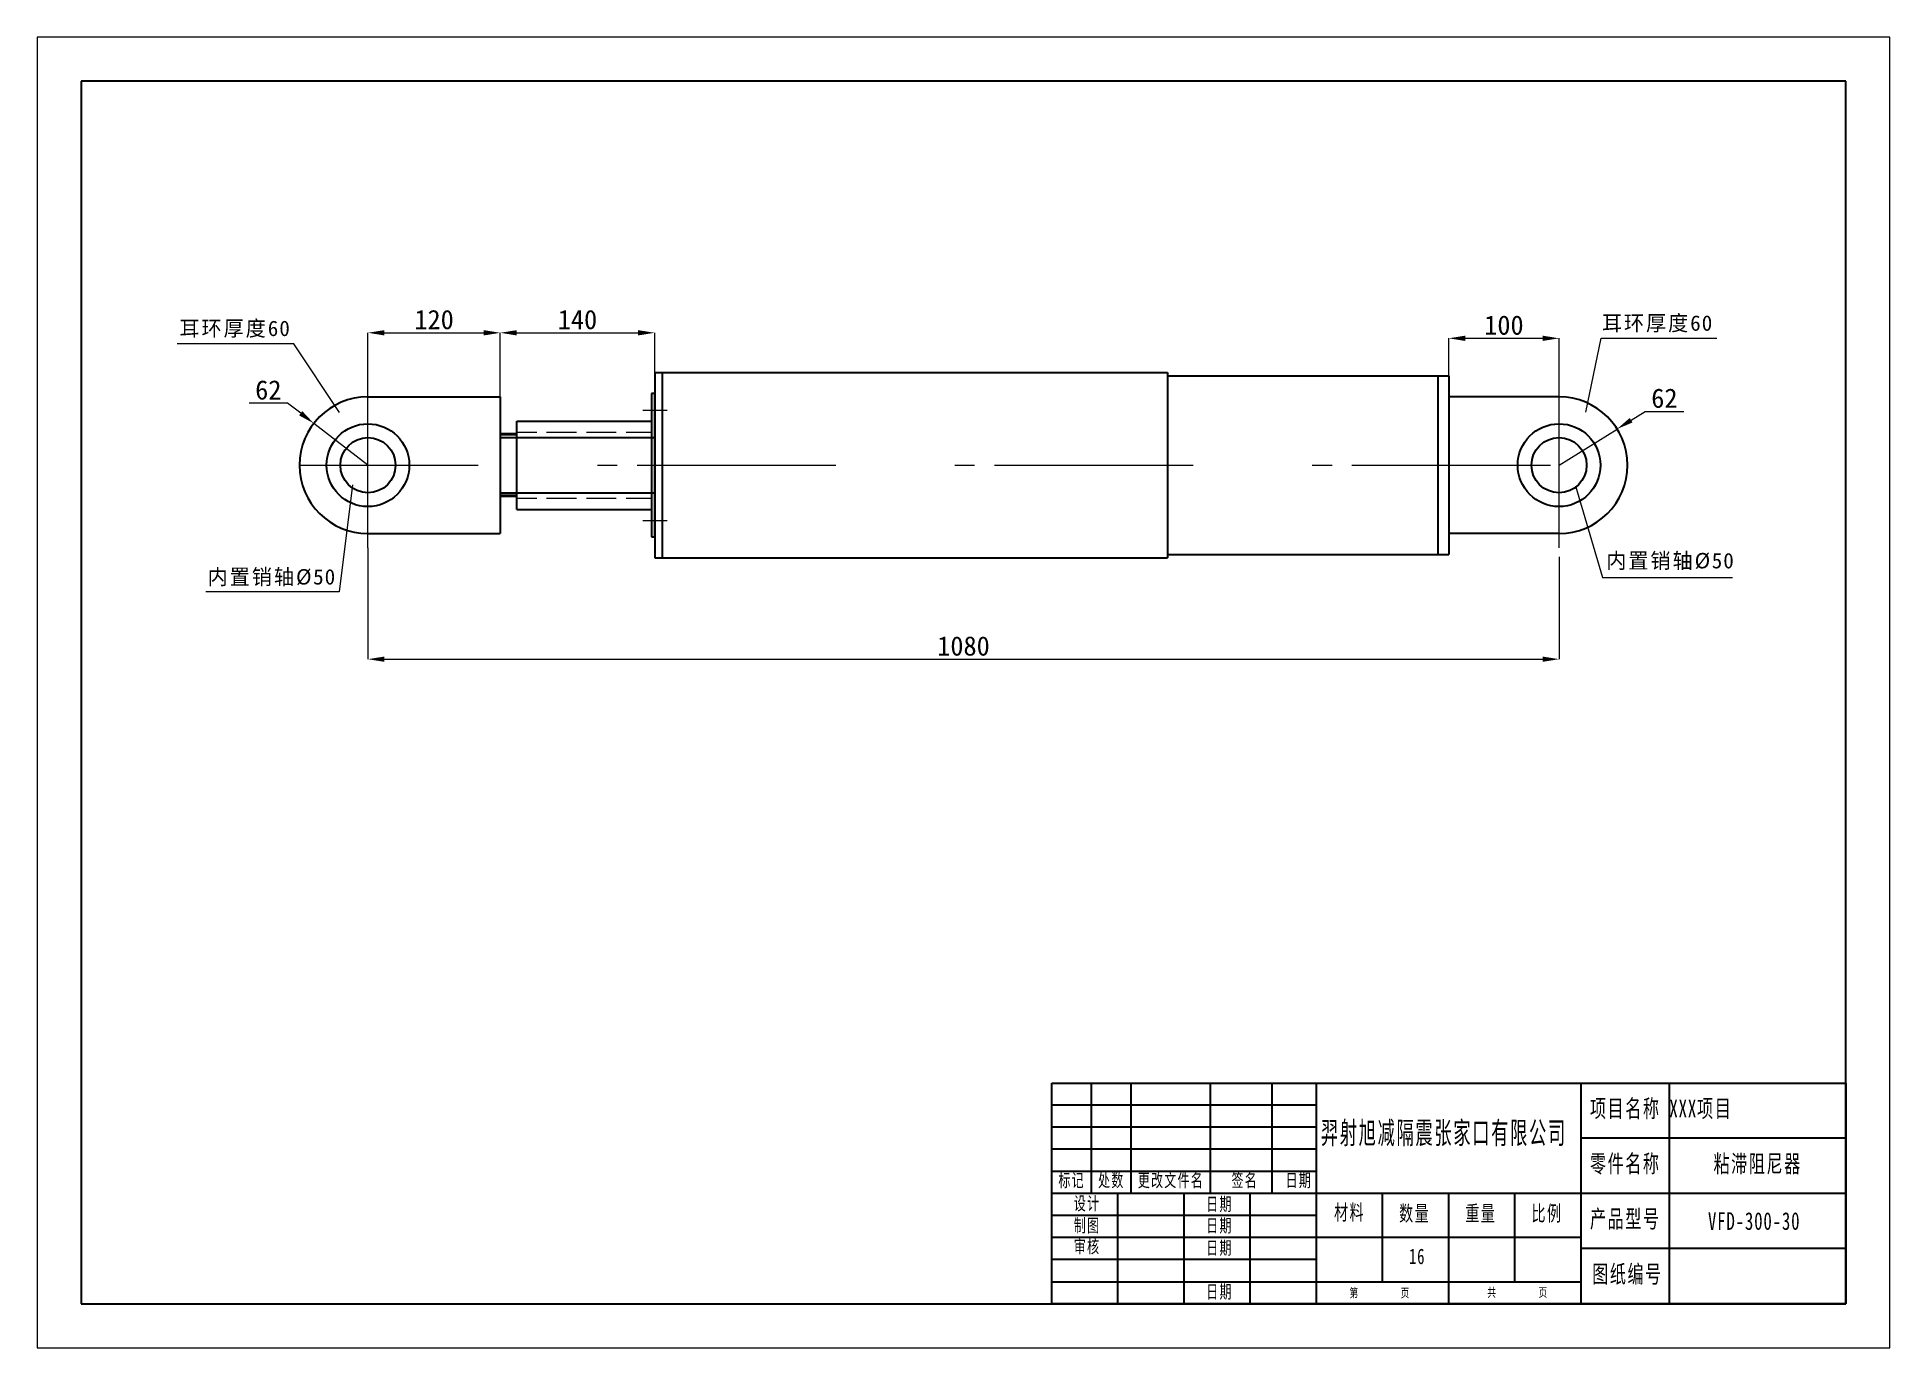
# Model space of a CAD drawing. Header units: millimetres. Extents: x -775 to 905, y -800 to 388.
import ezdxf

# ---------------------------------------------------------------- set-up
doc = ezdxf.new("R2010")
doc.units = ezdxf.units.MM
doc.linetypes.add('点画线', pattern=[324, 162, -108, 18, -18, 18, 0])
doc.linetypes.add('虚线', pattern=[36, 18, -9, 9, 0])
doc.layers.get('0').update_dxf_attribs({"lineweight": 18})
for name, color, linetype, lineweight in [('中心线层', 1, '点画线', 18), ('尺寸线层', 3, 'Continuous', 18), ('粗实线层', 7, 'Continuous', 35), ('细实线层', 7, 'Continuous', 18), ('虚线层', 6, '虚线', 18)]:
    doc.layers.add(name, color=color, linetype=linetype, lineweight=lineweight)
doc.dimstyles.new('CUSTOM_DIMSTYLE', dxfattribs={"dimscale": 5, "dimtxt": 3.5, "dimasz": 3, "dimexe": 1.25, "dimexo": 0, "dimtad": 1, "dimdsep": 46, "dimtxsty": 'Standard', "dimcen": 2.5, "dimdle": 6, "dimclrd": 3, "dimadec": 3, "dimazin": 3, "dimtfac": 1, "dimtmove": 0, "dimatfit": 3, "dimfxl": 1, "dimtolj": 1, "dimarcsym": 0})

# ---------------------------------------------------------------- blocks, each defined once
blk = doc.blocks.new('$CAXA_FRAME_13B17AC1$')
at = {"layer": '粗实线层'}
for p, q in [((-800, 554), (-800, -554)), ((800, 554), (-800, 554)), ((800, -554), (800, 554)), ((-800, -554), (800, -554))]:
    blk.add_line(p, q, dxfattribs=at)
at = {"layer": '细实线层'}
for p, q in [((840, 594), (-840, 594)), ((-840, 594), (-840, -594)), ((840, -594), (840, 594)), ((-840, -594), (840, -594))]:
    blk.add_line(p, q, dxfattribs=at)
blk = doc.blocks.new('_CLOSEDFILLED')
at = {"linetype": 'ByBlock'}
blk.add_hatch(color=0, dxfattribs=at).paths.add_polyline_path([(-1, 0.16), (0, 0), (-1, -0.16)], flags=0)
blk = doc.blocks.new('*X3')
at = {"layer": '尺寸线层', "color": 3, "lineweight": 0}
for p, q in [((-547.8, 56.2), (-582.8, 56.2)), ((-535.9, 47.1), (-547.8, 56.2)), ((-475, 0), (-524.1, 37.9))]:
    blk.add_line(p, q, dxfattribs=at)
at = {"layer": '尺寸线层', "color": 3, "xscale": 15, "yscale": 15, "rotation": 322.314}
blk.add_blockref('_CLOSEDFILLED', (-524.1, 37.9), dxfattribs=at)
at = {"layer": '尺寸线层', "insert": (-565.3, 68.1), "char_height": 17.5, "width": 44.581, "attachment_point": 5}
blk.add_mtext('62', dxfattribs=at)
blk = doc.blocks.new('*X5')
at = {"layer": '尺寸线层', "color": 3, "lineweight": 0}
for p, q in [((670.3, 40.8), (683, 48.7)), ((683, 48.7), (718, 48.7)), ((605, 0), (657.6, 32.8))]:
    blk.add_line(p, q, dxfattribs=at)
at = {"layer": '尺寸线层', "color": 3, "xscale": 15, "yscale": 15, "rotation": 211.969}
blk.add_blockref('_CLOSEDFILLED', (657.6, 32.8), dxfattribs=at)
at = {"layer": '尺寸线层', "insert": (700.5, 60.6), "char_height": 17.5, "width": 44.581, "attachment_point": 5}
blk.add_mtext('62', dxfattribs=at)
blk = doc.blocks.new('*X6')
at = {"layer": '尺寸线层'}
for p, q in [((-475, 72), (-475, 120)), ((-355, 62), (-355, 120))]:
    blk.add_line(p, q, dxfattribs=at)
at = {"layer": '尺寸线层', "color": 3, "lineweight": 0}
blk.add_line((-460, 120), (-370, 120), dxfattribs=at)
at = {"layer": '尺寸线层', "color": 3, "xscale": 15, "yscale": 15, "rotation": 180}
blk.add_blockref('_CLOSEDFILLED', (-475, 120), dxfattribs=at)
at = {"layer": '尺寸线层', "color": 3, "xscale": 15, "yscale": 15}
blk.add_blockref('_CLOSEDFILLED', (-355, 120), dxfattribs=at)
at = {"layer": '尺寸线层', "insert": (-415, 131.875), "char_height": 17.5, "width": 66.87151, "attachment_point": 5}
blk.add_mtext('120', dxfattribs=at)
blk = doc.blocks.new('*X7')
at = {"layer": '尺寸线层'}
for p, q in [((505, 0), (505, 115)), ((605, 0), (605, 115))]:
    blk.add_line(p, q, dxfattribs=at)
at = {"layer": '尺寸线层', "color": 3, "lineweight": 0}
blk.add_line((520, 115), (590, 115), dxfattribs=at)
at = {"layer": '尺寸线层', "color": 3, "xscale": 15, "yscale": 15, "rotation": 180}
blk.add_blockref('_CLOSEDFILLED', (505, 115), dxfattribs=at)
at = {"layer": '尺寸线层', "color": 3, "xscale": 15, "yscale": 15}
blk.add_blockref('_CLOSEDFILLED', (605, 115), dxfattribs=at)
at = {"layer": '尺寸线层', "insert": (555, 126.875), "char_height": 17.5, "width": 66.87151, "attachment_point": 5}
blk.add_mtext('100', dxfattribs=at)
blk = doc.blocks.new('*X8')
at = {"layer": '尺寸线层'}
for p, q in [((-355, 62), (-355, 120)), ((-215, 84), (-215, 120))]:
    blk.add_line(p, q, dxfattribs=at)
at = {"layer": '尺寸线层', "color": 3, "lineweight": 0}
blk.add_line((-340, 120), (-230, 120), dxfattribs=at)
at = {"layer": '尺寸线层', "color": 3, "xscale": 15, "yscale": 15, "rotation": 180}
blk.add_blockref('_CLOSEDFILLED', (-355, 120), dxfattribs=at)
at = {"layer": '尺寸线层', "color": 3, "xscale": 15, "yscale": 15}
blk.add_blockref('_CLOSEDFILLED', (-215, 120), dxfattribs=at)
at = {"layer": '尺寸线层', "insert": (-285, 131.875), "char_height": 17.5, "width": 66.87151, "attachment_point": 5}
blk.add_mtext('140', dxfattribs=at)
blk = doc.blocks.new('*X9')
at = {"layer": '尺寸线层'}
for p, q in [((-475, -75), (-475, -175.807)), ((605, -83), (605, -175.807))]:
    blk.add_line(p, q, dxfattribs=at)
at = {"layer": '尺寸线层', "color": 3, "lineweight": 0}
blk.add_line((-460, -175.807), (590, -175.807), dxfattribs=at)
at = {"layer": '尺寸线层', "color": 3, "xscale": 15, "yscale": 15, "rotation": 180}
blk.add_blockref('_CLOSEDFILLED', (-475, -175.807), dxfattribs=at)
at = {"layer": '尺寸线层', "color": 3, "xscale": 15, "yscale": 15}
blk.add_blockref('_CLOSEDFILLED', (605, -175.807), dxfattribs=at)
at = {"layer": '尺寸线层', "insert": (65, -163.932), "char_height": 17.5, "width": 91.89944, "attachment_point": 5}
blk.add_mtext('1080', dxfattribs=at)
blk = doc.blocks.new('*X10')
at = {"layer": '尺寸线层', "color": 0}
for p, q in [((0, 0), (-103.072, 0)), ((2.679, 0), (0, 0)), ((0, 0), (0, 0))]:
    blk.add_line(p, q, dxfattribs=at)
at = {"layer": '尺寸线层', "color": 0, "linetype": 'Continuous'}
blk.add_line((44.159, -62.107), (2.679, 0), dxfattribs=at)
at = {"layer": '尺寸线层', "color": 0, "insert": (-100.891, 21.027), "char_height": 14, "width": 206.32402, "attachment_point": 1}
blk.add_mtext('{\\T1.1;耳环厚度60}', dxfattribs=at)
blk = doc.blocks.new('*X11')
at = {"layer": '尺寸线层', "color": 0, "linetype": 'Continuous'}
blk.add_line((23.4, 96.935), (11.589, 0), dxfattribs=at)
at = {"layer": '尺寸线层', "color": 0}
for p, q in [((0, 0), (-109.383, 0)), ((11.589, 0), (0, 0)), ((0, 0), (0, 0))]:
    blk.add_line(p, q, dxfattribs=at)
at = {"layer": '尺寸线层', "color": 0, "insert": (-107.787, 20.586), "char_height": 14, "width": 233.97989, "attachment_point": 1}
blk.add_mtext('{\\T1.1;内置销轴%%C50}', dxfattribs=at)
blk = doc.blocks.new('*X12')
at = {"layer": '尺寸线层', "color": 0, "linetype": 'Continuous'}
blk.add_line((-22.182, -66.953), (-8.191, 0), dxfattribs=at)
at = {"layer": '尺寸线层', "color": 0}
for p, q in [((-8.191, 0), (0, 0)), ((0, 0), (96.62, 0)), ((0, 0), (0, 0))]:
    blk.add_line(p, q, dxfattribs=at)
at = {"layer": '尺寸线层', "color": 0, "insert": (-7.614, 20.834), "char_height": 14, "width": 206.32402, "attachment_point": 1}
blk.add_mtext('{\\T1.1;耳环厚度60}', dxfattribs=at)
blk = doc.blocks.new('*X13')
at = {"layer": '尺寸线层', "color": 0, "linetype": 'Continuous'}
blk.add_line((-31.406, 82.942), (-6.927, 0), dxfattribs=at)
at = {"layer": '尺寸线层', "color": 0}
for p, q in [((-6.927, 0), (0, 0)), ((0, 0), (110.942, 0)), ((0, 0), (0, 0))]:
    blk.add_line(p, q, dxfattribs=at)
at = {"layer": '尺寸线层', "color": 0, "insert": (-3.629, 22.175), "char_height": 14, "width": 233.97989, "attachment_point": 1}
blk.add_mtext('{\\T1.1;内置销轴%%C50}', dxfattribs=at)
blk = doc.blocks.new('表格')
at = {"layer": '粗实线层'}
for p, q in [((-720, 200), (0, 200)), ((-720, 0), (-720, 200)), ((-684, 100), (-684, 200)), ((-648, 100), (-648, 200)), ((-576, 100), (-576, 200)), ((-520, 100), (-520, 200)), ((-480, 0), (-480, 200)), ((-240, 0), (-240, 200)), ((-160, 0), (-160, 200)), ((0, 200), (0, 0)), ((-480, 180), (-720, 180)), ((-480, 160), (-720, 160)), ((-480, 140), (-720, 140)), ((0, 150), (-240, 150)), ((-480, 120), (-720, 120)), ((-240, 100), (-720, 100)), ((-660, 0), (-660, 100)), ((-600, 0), (-600, 100)), ((-540, 0), (-540, 100)), ((-420, 20), (-420, 100)), ((-360, 0), (-360, 100)), ((-300, 20), (-300, 100)), ((0, 100), (-240, 100)), ((-480, 80), (-720, 80)), ((-240, 60), (-720, 60)), ((-480, 40), (-720, 40)), ((0, 50), (-240, 50)), ((-720, 20), (-240, 20)), ((0, 0), (-720, 0))]:
    blk.add_line(p, q, dxfattribs=at)
at = {"layer": '粗实线层', "color": 0, "attachment_point": 1}
for s, insert, char_height, width in [('{\\W0.7;\\T1.1;项目名称}', (-232, 185), 16, 129.56961), ('{\\W0.7;\\T1.1;XXX项目}', (-160, 185), 16, 111.52447), ('{\\W0.7;\\T1.1;零件名称}', (-232, 135), 16, 129.94503), ('{\\W0.7;\\T1.1;粘滞阻尼器}', (-120, 135), 16, 163.95799), ('{\\W0.7;\\T1.1;标记}', (-714, 118), 12, 47.09631), ('{\\W0.7;\\T1.1;处数}', (-678, 118), 12, 46.81475), ('{\\W0.7;\\T1.1;更改文件名}', (-642, 118), 12, 120.62212), ('{\\W0.7;\\T1.1;签名}', (-557, 118), 12, 45.21922), ('{\\W0.7;\\T1.1;日期}', (-508, 118), 12, 42.59128), ('{\\W0.7;\\T1.1;设计}', (-700, 97), 12, 46.9086), ('{\\W0.7;\\T1.1;日期}', (-580, 96.31), 12, 42.59128), ('{\\W0.7;\\T1.1;材料}', (-464, 90), 14, 55.38369), ('{\\W0.7;\\T1.1;数量}', (-405, 89), 14, 55.0552), ('{\\W0.7;\\T1.1;重量}', (-345, 89), 14, 55.16469), ('{\\W0.7;\\T1.1;比例}', (-285, 89), 14, 51.0038), ('{\\W0.7;\\T1.1;产品型号}', (-232, 85), 16, 129.69475), ('{\\W0.7;\\T1.1;制图}', (-700, 77), 12, 46.15777), ('{\\W0.7;\\T1.1;日期}', (-580, 76.896), 12, 42.59128), ('{\\W0.7;\\T1.1;VFD-300-30}', (-125, 83), 16, 172.46749), ('{\\W0.7;\\T1.1;审核}', (-700, 58), 12, 45.68849), ('{\\W0.7;\\T1.1;日期}', (-580, 56.696), 12, 42.59128), ('{\\W0.7;\\T1.1;16}', (-396, 50), 14, 24.83397), ('{\\W0.7;\\T1.1;图纸编号}', (-230, 35), 16, 126.56626), ('{\\W0.7;\\T1.1;日期}', (-580, 16.926), 12, 42.59128), ('{\\W0.7;\\T1.1;第         页}', (-450, 13.806), 8, 110.12291), ('{\\W0.7;\\T1.1;共         页}', (-325, 14.229), 8, 110.18547)]:
    blk.add_mtext(s, dxfattribs=dict(at, insert=insert, char_height=char_height, width=width))
at = {"layer": '粗实线层', "color": 7, "insert": (-476, 165), "char_height": 20, "width": 460.63911, "attachment_point": 1}
blk.add_mtext('{\\W0.6;\\T1.1;羿射旭减隔震张家口有限公司}', dxfattribs=at)
blk = doc.blocks.new('防尘罩_1')
at = {"layer": '中心线层'}
for p, q in [((-10.833, 50), (11.261, 50)), ((-10.833, -50), (11.261, -50))]:
    blk.add_line(p, q, dxfattribs=at)
at = {"layer": '粗实线层', "color": 2}
for p, q in [((0, 65), (-3, 65)), ((-3, 65), (-3, -65)), ((0, -65), (0, 65)), ((-125, 40), (-3, 40)), ((-125, -40), (-125, 40)), ((-125, 28.5), (-140, 28.5)), ((-125, 27.5), (-140, 27.5)), ((-125, -27.5), (-140, -27.5)), ((-125, -28.5), (-140, -28.5)), ((-125, -40), (-3, -40)), ((-3, -65), (0, -65))]:
    blk.add_line(p, q, dxfattribs=at)
at = {"layer": '虚线层'}
for p, q in [((-125, 30), (-3, 30)), ((-125, -30), (-3, -30))]:
    blk.add_line(p, q, dxfattribs=at)

msp = doc.modelspace()

# ---------------------------------------------------------------- linework, layer by layer
at = {"layer": '中心线层'}
for p, q in [((-475, -75), (-475, 75)), ((605, -75), (605, 75)), ((-537, 0), (667, 0))]:
    msp.add_line(p, q, dxfattribs=at)
at = {"layer": '粗实线层'}
for p, q in [((-215, 84), (-215, -84)), ((-215, 84), (250, 84)), ((-208, -84), (-208, 84)), ((250, 84), (250, -84)), ((250, 81), (505, 81)), ((495, 81), (495, -81)), ((505, 81), (505, -81)), ((-475, 62), (-355, 62)), ((-355, 62), (-355, -62)), ((605, 62), (505, 62)), ((-355, 25), (-215, 25)), ((-355, -25), (-215, -25)), ((-475, -62), (-355, -62)), ((605, -62), (505, -62)), ((-215, -84), (250, -84)), ((250, -81), (505, -81))]:
    msp.add_line(p, q, dxfattribs=at)
for centre, radius in [((-475, 0), 37.5), ((605, 0), 37.5), ((-475, 0), 25), ((605, 0), 25)]:
    msp.add_circle(centre, radius, dxfattribs=at)
for centre, start, end in [((-475, 0), 90, 270), ((605, 0), 270, 90)]:
    msp.add_arc(centre, 62, start, end, dxfattribs=at)

# ---------------------------------------------------------------- block references
for name, p in [('防尘罩_1', (-215, 0)), ('表格', (865, -760))]:
    msp.add_blockref(name, p)
at = {"layer": '尺寸线层'}
for name, p in [('*X12', (651.425, 114.996)), ('*X10', (-545, 110)), ('*X11', (-512.524, -114.743)), ('*X13', (651.425, -101.683))]:
    msp.add_blockref(name, p, dxfattribs=at)
at = {"layer": '粗实线层'}
msp.add_blockref('$CAXA_FRAME_13B17AC1$', (65, -206), dxfattribs=at)

# ---------------------------------------------------------------- dimensions: what is measured, and where the dimension line sits
at = {"layer": '尺寸线层'}
for base, p1, p2, picture, middle in [((-355, 120), (-475, 72), (-355, 62), '*X6', (-415, 131.875)), ((-215, 120), (-355, 62), (-215, 84), '*X8', (-285, 131.875)), ((605, 115), (505, 0), (605, 0), '*X7', (555, 126.875)), ((605, -175.807), (-475, -75), (605, -83), '*X9', (65, -163.932))]:
    dim = msp.add_linear_dim(base=base, p1=p1, p2=p2, dimstyle='CUSTOM_DIMSTYLE', override={"dimsah": 1}, dxfattribs=at)
    dim.commit()
    dim.dimension.update_dxf_attribs({"geometry": picture, "text_midpoint": middle})
for center, mpoint, picture, middle in [((-475, 0), (-524.065, 37.903), '*X3', (-565.306, 56.243)), ((605, 0), (657.597, 32.827), '*X5', (700.547, 48.71))]:
    dim = msp.add_radius_dim(center=center, mpoint=mpoint, text='62', dimstyle='CUSTOM_DIMSTYLE', override={"dimtoh": 1, "dimpost": 'R<>', "dimsah": 1}, dxfattribs=at)
    dim.commit()
    dim.dimension.update_dxf_attribs({"geometry": picture, "text_midpoint": middle, "dimtype": 164})

doc.saveas('drawing.dxf')
